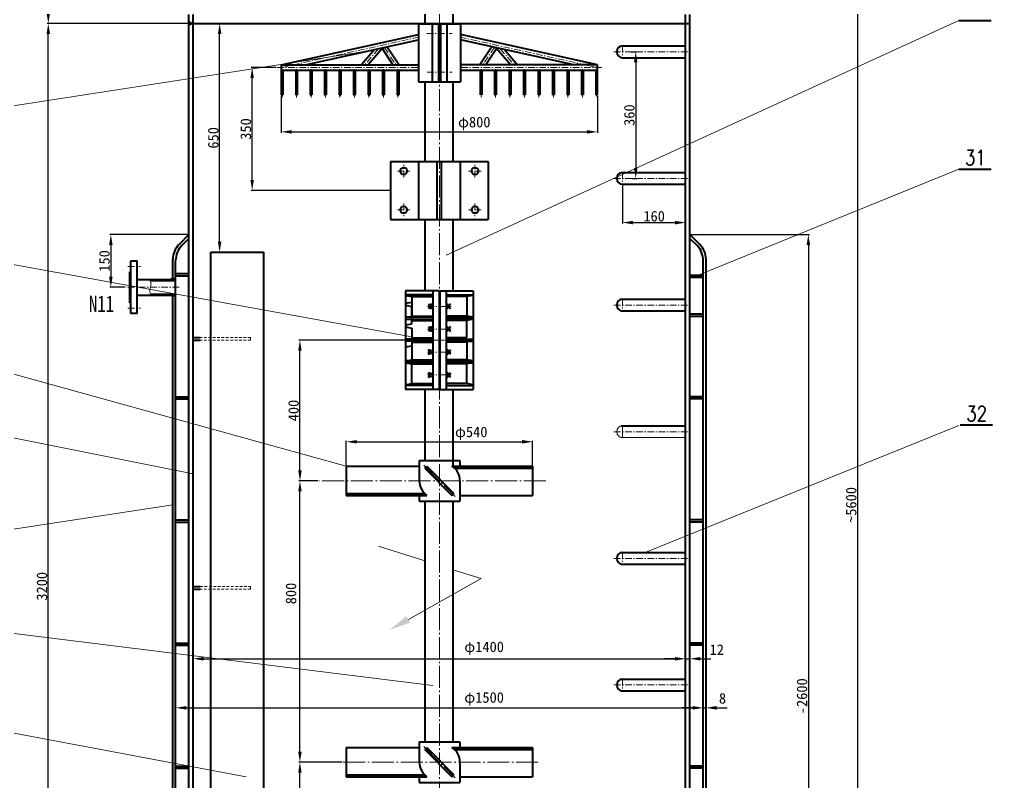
# Model space of a CAD drawing. Extents: x -6180 to 3578, y -1551 to 12127.
# Drawn here: x -4592 to -1825, y 7427 to 9596 of the extents above; entities that cross this region are included whole.
import ezdxf
from ezdxf.enums import TextEntityAlignment as Align

# ---------------------------------------------------------------- set-up
doc = ezdxf.new("R2010")
doc.units = 0
doc.header["$LTSCALE"] = 25
doc.header["$PDMODE"] = 1
for name, pattern in [('XX-S', [0.5, 0.3, -0.2]), ('ZXX-L', [3.28, 2.5, -0.3, 0.18, -0.3]), ('ZXX-S', [1.27, 0.75, -0.2, 0.12, -0.2])]:
    doc.linetypes.add(name, pattern=pattern)
doc.layers.get('Defpoints').update_dxf_attribs({"linetype": 'CONTINUOUS'})
for name, color, linetype, lineweight in [('A 粗实线', 1, 'CONTINUOUS', 40), ('B 细实线', 7, 'CONTINUOUS', 18), ('C 文 字', 2, 'CONTINUOUS', 20), ('D 短中心线', 3, 'ZXX-S', 18), ('E 长中心线', 3, 'ZXX-L', 18), ('F 短虚线', 6, 'XX-S', 20), ('J 标注尺寸', 2, 'CONTINUOUS', 18)]:
    doc.layers.add(name, color=color, linetype=linetype, lineweight=lineweight)
doc.styles.add('HZTXT', font='SIMFANG.TTF', dxfattribs={"width": 0.75})
doc.styles.add('ROMANC', font='romanc', dxfattribs={"width": 0.7, "height": 6})
doc.styles.get("Standard").update_dxf_attribs({"font": 'SIMFANG.TTF'})
doc.dimstyles.new('通用标注4.0', dxfattribs={"dimtxt": 30, "dimasz": 30, "dimexe": 3, "dimexo": 3, "dimgap": 3, "dimtad": 1, "dimdec": 0, "dimzin": 0, "dimdsep": 46, "dimtxsty": 'Standard', "dimcen": 3, "dimadec": 0, "dimazin": 0, "dimtfac": 0.375, "dimtdec": 0, "dimtmove": 2, "dimatfit": 3, "dimfxl": 0, "dimtzin": 0, "dimarcsym": 0})

# ---------------------------------------------------------------- blocks, each defined once
blk = doc.blocks.new('*D129')
at = {"layer": 'Defpoints', "color": 0}
for p in [(-3067, 10869.6, 2.2), (-2642.8, 5562), (-2209.1, 5562)]:
    blk.add_point(p, dxfattribs=at)
at = {"layer": 'J 标注尺寸', "color": 0, "lineweight": -2}
for p, q in [((-3064, 10869.6), (-2206.1, 10869.6)), ((-2209.1, 10839.6), (-2209.1, 5592)), ((-2639.8, 5562), (-2206.1, 5562))]:
    blk.add_line(p, q, dxfattribs=at)
at = {"layer": 'J 标注尺寸', "color": 0}
for points in [[(-2214.1, 10839.6), (-2204.1, 10839.6), (-2209.1, 10869.6)], [(-2214.1, 5592), (-2204.1, 5592), (-2209.1, 5562)]]:
    blk.add_solid(points, dxfattribs=at)
at = {"layer": 'J 标注尺寸', "color": 0, "insert": (-2227.1, 8215.8), "char_height": 30, "attachment_point": 5, "rotation": 90}
blk.add_mtext('~5600', dxfattribs=at)
blk = doc.blocks.new('*D148')
at = {"layer": 'Defpoints', "color": 0}
for p in [(-4509.8, 9584.6), (-4109.8, 9584.6), (-4397.7, 6384.6)]:
    blk.add_point(p, dxfattribs=at)
at = {"layer": 'J 标注尺寸', "color": 0, "lineweight": -2}
for p, q in [((-4112.8, 9584.6), (-4512.8, 9584.6)), ((-4509.8, 6414.6), (-4509.8, 9554.6)), ((-4400.7, 6384.6), (-4512.8, 6384.6))]:
    blk.add_line(p, q, dxfattribs=at)
at = {"layer": 'J 标注尺寸', "color": 0}
for points in [[(-4514.8, 9554.6), (-4504.8, 9554.6), (-4509.8, 9584.6)], [(-4514.8, 6414.6), (-4504.8, 6414.6), (-4509.8, 6384.6)]]:
    blk.add_solid(points, dxfattribs=at)
at = {"layer": 'J 标注尺寸', "color": 0, "insert": (-4527.8, 7984.6), "char_height": 30, "attachment_point": 5, "rotation": 90}
blk.add_mtext('3200', dxfattribs=at)
blk = doc.blocks.new('*D137')
at = {"layer": 'Defpoints', "color": 0}
for p in [(-3794.4, 7484.6), (-3670.9, 7484.6), (-3794.4, 6484.6)]:
    blk.add_point(p, dxfattribs=at)
at = {"layer": 'J 标注尺寸', "color": 0, "lineweight": -2}
for p, q in [((-3673.9, 7484.6), (-3797.4, 7484.6)), ((-3794.4, 6514.6), (-3794.4, 7454.6))]:
    blk.add_line(p, q, dxfattribs=at)
at = {"layer": 'J 标注尺寸', "color": 0}
for points in [[(-3799.4, 7454.6), (-3789.4, 7454.6), (-3794.4, 7484.6)], [(-3799.4, 6514.6), (-3789.4, 6514.6), (-3794.4, 6484.6)]]:
    blk.add_solid(points, dxfattribs=at)
at = {"layer": 'J 标注尺寸', "color": 0, "insert": (-3821.8, 6922.7), "char_height": 30, "attachment_point": 5, "rotation": 90}
blk.add_mtext('1000', dxfattribs=at)
blk = doc.blocks.new('*D142')
at = {"layer": 'Defpoints', "color": 0}
for p in [(-2685.8, 8984.6), (-2349, 6359.6), (-2349, 6359.6)]:
    blk.add_point(p, dxfattribs=at)
at = {"layer": 'J 标注尺寸', "color": 0, "lineweight": -2}
for p, q in [((-2682.8, 8984.6), (-2346, 8984.6)), ((-2349, 8954.6), (-2349, 6389.6))]:
    blk.add_line(p, q, dxfattribs=at)
at = {"layer": 'J 标注尺寸', "color": 0}
for points in [[(-2354, 8954.6), (-2344, 8954.6), (-2349, 8984.6)], [(-2354, 6389.6), (-2344, 6389.6), (-2349, 6359.6)]]:
    blk.add_solid(points, dxfattribs=at)
at = {"layer": 'J 标注尺寸', "color": 0, "insert": (-2367, 7672.1), "char_height": 30, "attachment_point": 5, "rotation": 90}
blk.add_mtext('-2600', dxfattribs=at)
blk = doc.blocks.new('*D149')
at = {"layer": 'Defpoints', "color": 0}
for p in [(-4509.8, 9971.6), (-3397.8, 9971.6), (-4362.9, 9584.6)]:
    blk.add_point(p, dxfattribs=at)
at = {"layer": 'J 标注尺寸', "color": 0, "lineweight": -2}
for p, q in [((-3400.8, 9971.6), (-4512.8, 9971.6)), ((-4509.8, 9614.6), (-4509.8, 9941.6)), ((-4365.9, 9584.6), (-4512.8, 9584.6))]:
    blk.add_line(p, q, dxfattribs=at)
at = {"layer": 'J 标注尺寸', "color": 0}
for points in [[(-4514.8, 9941.6), (-4504.8, 9941.6), (-4509.8, 9971.6)], [(-4514.8, 9614.6), (-4504.8, 9614.6), (-4509.8, 9584.6)]]:
    blk.add_solid(points, dxfattribs=at)
at = {"layer": 'J 标注尺寸', "color": 0, "insert": (-4527.8, 9778.1), "char_height": 30, "attachment_point": 5, "rotation": 90}
blk.add_mtext('387', dxfattribs=at)
blk = doc.blocks.new('*D146')
at = {"layer": 'Defpoints', "color": 0}
for p in [(-4147.8, 7668.4), (-2647.8, 7658.6), (-2647.8, 7639.1)]:
    blk.add_point(p, dxfattribs=at)
at = {"layer": 'J 标注尺寸', "color": 0, "lineweight": -2}
for p, q in [((-4147.8, 7665.4), (-4147.8, 7636.1)), ((-4117.8, 7639.1), (-2677.8, 7639.1)), ((-2647.8, 7655.6), (-2647.8, 7636.1))]:
    blk.add_line(p, q, dxfattribs=at)
at = {"layer": 'J 标注尺寸', "color": 0}
for points in [[(-4117.8, 7644.1), (-4117.8, 7634.1), (-4147.8, 7639.1)], [(-2677.8, 7644.1), (-2677.8, 7634.1), (-2647.8, 7639.1)]]:
    blk.add_solid(points, dxfattribs=at)
at = {"layer": 'J 标注尺寸', "color": 0, "insert": (-3270.7, 7664.6), "char_height": 30, "attachment_point": 5}
blk.add_mtext('φ1500', dxfattribs=at)
blk = doc.blocks.new('*D144')
at = {"layer": 'Defpoints', "color": 0}
for p in [(-4097.8, 7805), (-2697.8, 7804.1), (-2697.8, 7778.6)]:
    blk.add_point(p, dxfattribs=at)
at = {"layer": 'J 标注尺寸', "color": 0, "lineweight": -2}
for p, q in [((-4097.8, 7802), (-4097.8, 7775.6)), ((-4067.8, 7778.6), (-2727.8, 7778.6)), ((-2697.8, 7801.1), (-2697.8, 7775.6))]:
    blk.add_line(p, q, dxfattribs=at)
at = {"layer": 'J 标注尺寸', "color": 0}
for points in [[(-4067.8, 7783.6), (-4067.8, 7773.6), (-4097.8, 7778.6)], [(-2727.8, 7783.6), (-2727.8, 7773.6), (-2697.8, 7778.6)]]:
    blk.add_solid(points, dxfattribs=at)
at = {"layer": 'J 标注尺寸', "color": 0, "insert": (-3270.7, 7808.4), "char_height": 30, "attachment_point": 5}
blk.add_mtext('φ1400', dxfattribs=at)
blk = doc.blocks.new('*D125')
at = {"layer": 'Defpoints', "color": 0}
for p in [(-3930.2, 9459.3), (-3859.4, 9459.3), (-3537.1, 9109.8)]:
    blk.add_point(p, dxfattribs=at)
at = {"layer": 'J 标注尺寸', "color": 0, "lineweight": -2}
for p, q in [((-3862.4, 9459.3), (-3933.2, 9459.3)), ((-3930.2, 9139.8), (-3930.2, 9429.3)), ((-3540.1, 9109.8), (-3933.2, 9109.8))]:
    blk.add_line(p, q, dxfattribs=at)
at = {"layer": 'J 标注尺寸', "color": 0}
for points in [[(-3935.2, 9429.3), (-3925.2, 9429.3), (-3930.2, 9459.3)], [(-3935.2, 9139.8), (-3925.2, 9139.8), (-3930.2, 9109.8)]]:
    blk.add_solid(points, dxfattribs=at)
at = {"layer": 'J 标注尺寸', "color": 0, "insert": (-3948.2, 9284.6), "char_height": 30, "attachment_point": 5, "rotation": 90}
blk.add_mtext('350', dxfattribs=at)
blk = doc.blocks.new('*D156')
at = {"layer": 'Defpoints', "color": 0}
for p in [(-4022.7, 9584.6), (-4022.7, 9584.6), (-4022.7, 8934.2)]:
    blk.add_point(p, dxfattribs=at)
at = {"layer": 'J 标注尺寸', "color": 0, "lineweight": -2}
blk.add_line((-4022.7, 8964.2), (-4022.7, 9554.6), dxfattribs=at)
at = {"layer": 'J 标注尺寸', "color": 0}
for points in [[(-4027.7, 9554.6), (-4017.7, 9554.6), (-4022.7, 9584.6)], [(-4027.7, 8964.2), (-4017.7, 8964.2), (-4022.7, 8934.2)]]:
    blk.add_solid(points, dxfattribs=at)
at = {"layer": 'J 标注尺寸', "color": 0, "insert": (-4040.7, 9259.4), "char_height": 30, "attachment_point": 5, "rotation": 90}
blk.add_mtext('650', dxfattribs=at)
blk = doc.blocks.new('*D152')
at = {"layer": 'Defpoints', "color": 0}
for p in [(-4109.8, 8984.6), (-4332, 8834.6), (-4289.1, 8834.6)]:
    blk.add_point(p, dxfattribs=at)
at = {"layer": 'J 标注尺寸', "color": 0, "lineweight": -2}
for p, q in [((-4112.8, 8984.6), (-4335, 8984.6)), ((-4332, 8954.6), (-4332, 8864.6)), ((-4292.1, 8834.6), (-4335, 8834.6))]:
    blk.add_line(p, q, dxfattribs=at)
at = {"layer": 'J 标注尺寸', "color": 0}
for points in [[(-4337, 8954.6), (-4327, 8954.6), (-4332, 8984.6)], [(-4337, 8864.6), (-4327, 8864.6), (-4332, 8834.6)]]:
    blk.add_solid(points, dxfattribs=at)
at = {"layer": 'J 标注尺寸', "color": 0, "insert": (-4350, 8909.6), "char_height": 30, "attachment_point": 5, "rotation": 90}
blk.add_mtext('150', dxfattribs=at)
blk = doc.blocks.new('*D143')
at = {"layer": 'Defpoints', "color": 0}
for p in [(-3794.4, 8684.2), (-3494.1, 8684.2), (-3794.4, 8284.2)]:
    blk.add_point(p, dxfattribs=at)
at = {"layer": 'J 标注尺寸', "color": 0, "lineweight": -2}
for p, q in [((-3497.1, 8684.2), (-3797.4, 8684.2)), ((-3794.4, 8314.2), (-3794.4, 8654.2))]:
    blk.add_line(p, q, dxfattribs=at)
at = {"layer": 'J 标注尺寸', "color": 0}
for points in [[(-3799.4, 8654.2), (-3789.4, 8654.2), (-3794.4, 8684.2)], [(-3799.4, 8314.2), (-3789.4, 8314.2), (-3794.4, 8284.2)]]:
    blk.add_solid(points, dxfattribs=at)
at = {"layer": 'J 标注尺寸', "color": 0, "insert": (-3812.4, 8484.2), "char_height": 30, "attachment_point": 5, "rotation": 90}
blk.add_mtext('400', dxfattribs=at)
blk = doc.blocks.new('*D145')
at = {"layer": 'Defpoints', "color": 0}
for p in [(-2685.8, 7817.3), (-2697.8, 7778.6), (-2685.8, 7778.6)]:
    blk.add_point(p, dxfattribs=at)
at = {"layer": 'J 标注尺寸', "color": 0, "lineweight": -2}
for p, q in [((-2685.8, 7814.3), (-2685.8, 7775.6)), ((-2727.8, 7778.6), (-2757.8, 7778.6)), ((-2697.8, 7778.6), (-2685.8, 7778.6)), ((-2655.8, 7778.6), (-2625.8, 7778.6))]:
    blk.add_line(p, q, dxfattribs=at)
at = {"layer": 'J 标注尺寸', "color": 0}
for points in [[(-2727.8, 7783.6), (-2727.8, 7773.6), (-2697.8, 7778.6)], [(-2655.8, 7783.6), (-2655.8, 7773.6), (-2685.8, 7778.6)]]:
    blk.add_solid(points, dxfattribs=at)
at = {"layer": 'J 标注尺寸', "color": 0, "insert": (-2609.3, 7804.6), "char_height": 30, "attachment_point": 5}
blk.add_mtext('12', dxfattribs=at)
blk = doc.blocks.new('*D138')
at = {"layer": 'Defpoints', "color": 0}
for p in [(-3794.4, 8284.2), (-3740.9, 8284.2), (-3794.4, 7484.6)]:
    blk.add_point(p, dxfattribs=at)
at = {"layer": 'J 标注尺寸', "color": 0, "lineweight": -2}
for p, q in [((-3743.9, 8284.2), (-3797.4, 8284.2)), ((-3794.4, 7514.6), (-3794.4, 8254.2))]:
    blk.add_line(p, q, dxfattribs=at)
at = {"layer": 'J 标注尺寸', "color": 0}
for points in [[(-3799.4, 8254.2), (-3789.4, 8254.2), (-3794.4, 8284.2)], [(-3799.4, 7514.6), (-3789.4, 7514.6), (-3794.4, 7484.6)]]:
    blk.add_solid(points, dxfattribs=at)
at = {"layer": 'J 标注尺寸', "color": 0, "insert": (-3819.8, 7964.1), "char_height": 30, "attachment_point": 5, "rotation": 90}
blk.add_mtext('800', dxfattribs=at)
blk = doc.blocks.new('*D140')
at = {"layer": 'Defpoints', "color": 0}
for p in [(-3132.8, 8395.4), (-3662.9, 8325.8), (-3132.8, 8320.1)]:
    blk.add_point(p, dxfattribs=at)
at = {"layer": 'J 标注尺寸', "color": 0, "lineweight": -2}
for p, q in [((-3662.9, 8328.8), (-3662.9, 8398.4)), ((-3632.9, 8395.4), (-3162.8, 8395.4)), ((-3132.8, 8323.1), (-3132.8, 8398.4))]:
    blk.add_line(p, q, dxfattribs=at)
at = {"layer": 'J 标注尺寸', "color": 0}
for points in [[(-3632.9, 8400.4), (-3632.9, 8390.4), (-3662.9, 8395.4)], [(-3162.8, 8400.4), (-3162.8, 8390.4), (-3132.8, 8395.4)]]:
    blk.add_solid(points, dxfattribs=at)
at = {"layer": 'J 标注尺寸', "color": 0, "insert": (-3307.4, 8419.4), "char_height": 30, "attachment_point": 5}
blk.add_mtext('φ540', dxfattribs=at)
blk = doc.blocks.new('*D147')
at = {"layer": 'Defpoints', "color": 0}
for p in [(-2647.8, 7639.1), (-2639.8, 7639.8), (-2639.8, 7639.1)]:
    blk.add_point(p, dxfattribs=at)
at = {"layer": 'J 标注尺寸', "color": 0, "lineweight": -2}
for p, q in [((-2677.8, 7639.1), (-2707.8, 7639.1)), ((-2647.8, 7639.1), (-2639.8, 7639.1)), ((-2639.8, 7636.8), (-2639.8, 7636.1)), ((-2609.8, 7639.1), (-2579.8, 7639.1))]:
    blk.add_line(p, q, dxfattribs=at)
at = {"layer": 'J 标注尺寸', "color": 0}
for points in [[(-2677.8, 7644.1), (-2677.8, 7634.1), (-2647.8, 7639.1)], [(-2609.8, 7644.1), (-2609.8, 7634.1), (-2639.8, 7639.1)]]:
    blk.add_solid(points, dxfattribs=at)
at = {"layer": 'J 标注尺寸', "color": 0, "insert": (-2593, 7665.8), "char_height": 30, "attachment_point": 5}
blk.add_mtext('8', dxfattribs=at)
blk = doc.blocks.new('*D155')
at = {"layer": 'Defpoints', "color": 0}
for p in [(-2877.1, 9127.3), (-2697.8, 9018.5), (-2697.8, 9018.5)]:
    blk.add_point(p, dxfattribs=at)
at = {"layer": 'J 标注尺寸', "color": 0, "lineweight": -2}
for p, q in [((-2877.1, 9124.3), (-2877.1, 9015.5)), ((-2847.1, 9018.5), (-2727.8, 9018.5))]:
    blk.add_line(p, q, dxfattribs=at)
at = {"layer": 'J 标注尺寸', "color": 0}
for points in [[(-2847.1, 9023.5), (-2847.1, 9013.5), (-2877.1, 9018.5)], [(-2727.8, 9023.5), (-2727.8, 9013.5), (-2697.8, 9018.5)]]:
    blk.add_solid(points, dxfattribs=at)
at = {"layer": 'J 标注尺寸', "color": 0, "insert": (-2787.4, 9036.5), "char_height": 30, "attachment_point": 5}
blk.add_mtext('160', dxfattribs=at)
blk = doc.blocks.new('*D153')
at = {"layer": 'Defpoints', "color": 0}
for p in [(-3847.6, 9381.4), (-2948, 9381.4), (-2948, 9276.4)]:
    blk.add_point(p, dxfattribs=at)
at = {"layer": 'J 标注尺寸', "color": 0, "lineweight": -2}
for p, q in [((-3847.6, 9378.4), (-3847.6, 9273.4)), ((-2948, 9378.4), (-2948, 9273.4)), ((-3817.6, 9276.4), (-2978, 9276.4))]:
    blk.add_line(p, q, dxfattribs=at)
at = {"layer": 'J 标注尺寸', "color": 0}
for points in [[(-3817.6, 9281.4), (-3817.6, 9271.4), (-3847.6, 9276.4)], [(-2978, 9281.4), (-2978, 9271.4), (-2948, 9276.4)]]:
    blk.add_solid(points, dxfattribs=at)
at = {"layer": 'J 标注尺寸', "color": 0, "insert": (-3298.7, 9300.1), "char_height": 30, "attachment_point": 5}
blk.add_mtext('φ800', dxfattribs=at)
blk = doc.blocks.new('*D154')
at = {"layer": 'Defpoints', "color": 0}
for p in [(-2856.3, 9504), (-2853.7, 9144), (-2839.8, 9144)]:
    blk.add_point(p, dxfattribs=at)
at = {"layer": 'J 标注尺寸', "color": 0, "lineweight": -2}
for p, q in [((-2853.3, 9504), (-2836.8, 9504)), ((-2839.8, 9474), (-2839.8, 9174)), ((-2850.7, 9144), (-2836.8, 9144))]:
    blk.add_line(p, q, dxfattribs=at)
at = {"layer": 'J 标注尺寸', "color": 0}
for points in [[(-2844.8, 9474), (-2834.8, 9474), (-2839.8, 9504)], [(-2844.8, 9174), (-2834.8, 9174), (-2839.8, 9144)]]:
    blk.add_solid(points, dxfattribs=at)
at = {"layer": 'J 标注尺寸', "color": 0, "insert": (-2857.8, 9324), "char_height": 30, "attachment_point": 5, "rotation": 90}
blk.add_mtext('360', dxfattribs=at)

msp = doc.modelspace()

# ---------------------------------------------------------------- linework, layer by layer
at = {"layer": 'A 粗实线'}
for p, q in [((-3438.3, 9584.6), (-3438.3, 9939.6)), ((-3358.3, 9584.6), (-3358.3, 9939.6)), ((-4109.8, 7193.8), (-4109.8, 9609.6)), ((-4097.8, 7186.9), (-4097.8, 9609.6)), ((-2697.8, 6797.1), (-2697.8, 9609.6)), ((-2685.8, 6797.1), (-2685.8, 9609.6)), ((-4109.8, 9584.6), (-2685.8, 9584.6)), ((-3457.4, 9583.4), (-3338.2, 9583.4)), ((-3457.4, 9583.4), (-3457.4, 9418.3)), ((-3418.9, 9583.4), (-3418.9, 9418.3)), ((-3400.6, 9583.4), (-3400.6, 9418.3)), ((-3395.1, 9583.4), (-3395.1, 9418.3)), ((-3376.7, 9583.4), (-3376.7, 9418.3)), ((-3338.2, 9583.4), (-3338.2, 9418.3)), ((-1920.9, 9593.1), (-1828.8, 9593.1)), ((-3847.6, 9466.7), (-3457.4, 9553.1)), ((-2948, 9466.7), (-3338.2, 9553.1)), ((-3779.6, 9466.7), (-3457.4, 9538)), ((-3546.5, 9518.3), (-3512.6, 9467)), ((-3016, 9466.7), (-3338.2, 9538)), ((-3249.1, 9518.3), (-3283.1, 9467)), ((-2877.1, 9520.8), (-2697.8, 9520.8)), ((-3582.8, 9510.3), (-3619.7, 9466.7)), ((-3559, 9515.5), (-3600.5, 9466.7)), ((-3561.9, 9514.9), (-3530, 9466.7)), ((-3233.8, 9514.9), (-3265.6, 9466.7)), ((-3236.6, 9515.5), (-3195.2, 9466.7)), ((-3212.9, 9510.3), (-3175.9, 9466.7)), ((-3847.6, 9466.7), (-3847.6, 9381.4)), ((-3847.6, 9466.7), (-3457.4, 9466.7)), ((-2948, 9466.7), (-3338.2, 9466.7)), ((-2948, 9381.4), (-2948, 9466.7)), ((-2877.1, 9487.3), (-2697.8, 9487.3)), ((-3847.6, 9452), (-3457.4, 9452)), ((-3842.9, 9452), (-3842.9, 9381.4)), ((-3806.5, 9452), (-3806.5, 9381.4)), ((-3801.8, 9452), (-3801.8, 9381.4)), ((-3765.3, 9452), (-3765.3, 9381.4)), ((-3760.6, 9452), (-3760.6, 9381.4)), ((-3724.1, 9452), (-3724.1, 9381.4)), ((-3719.4, 9452), (-3719.4, 9381.4)), ((-3683, 9452), (-3683, 9381.4)), ((-3678.3, 9452), (-3678.3, 9381.4)), ((-3641.8, 9452), (-3641.8, 9381.4)), ((-3637.1, 9452), (-3637.1, 9381.4)), ((-3600.7, 9452), (-3600.7, 9381.4)), ((-3596, 9452), (-3596, 9381.4)), ((-3559.5, 9452), (-3559.5, 9381.4)), ((-3554.8, 9452), (-3554.8, 9381.4)), ((-3518.3, 9452), (-3518.3, 9381.4)), ((-3513.6, 9452), (-3513.6, 9381.4)), ((-3338.2, 9452), (-2948, 9452)), ((-3282, 9452), (-3282, 9381.4)), ((-3277.3, 9452), (-3277.3, 9381.4)), ((-3240.8, 9452), (-3240.8, 9381.4)), ((-3236.1, 9452), (-3236.1, 9381.4)), ((-3199.7, 9452), (-3199.7, 9381.4)), ((-3195, 9452), (-3195, 9381.4)), ((-3158.5, 9452), (-3158.5, 9381.4)), ((-3153.8, 9452), (-3153.8, 9381.4)), ((-3117.3, 9452), (-3117.3, 9381.4)), ((-3112.6, 9452), (-3112.6, 9381.4)), ((-3076.2, 9452), (-3076.2, 9381.4)), ((-3071.5, 9452), (-3071.5, 9381.4)), ((-3035, 9452), (-3035, 9381.4)), ((-3030.3, 9452), (-3030.3, 9381.4)), ((-2993.9, 9452), (-2993.9, 9381.4)), ((-2989.2, 9452), (-2989.2, 9381.4)), ((-2952.7, 9452), (-2952.7, 9381.4)), ((-3457.4, 9418.3), (-3338.2, 9418.3)), ((-3438.3, 9192.3), (-3438.3, 9418.3)), ((-3358.3, 9192.3), (-3358.3, 9418.3)), ((-3847.6, 9381.4), (-3842.9, 9381.4)), ((-3806.5, 9381.4), (-3801.8, 9381.4)), ((-3765.3, 9381.4), (-3760.6, 9381.4)), ((-3724.1, 9381.4), (-3719.4, 9381.4)), ((-3683, 9381.4), (-3678.3, 9381.4)), ((-3641.8, 9381.4), (-3637.1, 9381.4)), ((-3600.7, 9381.4), (-3596, 9381.4)), ((-3559.5, 9381.4), (-3554.8, 9381.4)), ((-3518.3, 9381.4), (-3513.6, 9381.4)), ((-3236.1, 9381.4), (-3240.8, 9381.4)), ((-3195, 9381.4), (-3199.7, 9381.4)), ((-3153.8, 9381.4), (-3158.5, 9381.4)), ((-3112.6, 9381.4), (-3117.3, 9381.4)), ((-3071.5, 9381.4), (-3076.2, 9381.4)), ((-3030.3, 9381.4), (-3035, 9381.4)), ((-2989.2, 9381.4), (-2993.9, 9381.4)), ((-2948, 9381.4), (-2952.7, 9381.4)), ((-3537.1, 9192.3), (-3259, 9192.3)), ((-3537.1, 9192.3), (-3537.1, 9027.3)), ((-3457.6, 9192.3), (-3457.6, 9027.3)), ((-3404.3, 9027.3), (-3404.3, 9192.3)), ((-3391.8, 9027.3), (-3391.8, 9192.3)), ((-3338.5, 9192.3), (-3338.5, 9027.3)), ((-3259, 9192.3), (-3259, 9027.3)), ((-2877.1, 9160.8), (-2697.8, 9160.8)), ((-1921.2, 9170.7), (-1829.2, 9170.7)), ((-2877.1, 9127.3), (-2697.8, 9127.3)), ((-3537.1, 9027.3), (-3259, 9027.3)), ((-3438.3, 8824.3), (-3438.3, 9027.3)), ((-3358.3, 8824.3), (-3358.3, 9027.3)), ((-4109.8, 8984.6), (-4138.2, 8956.2)), ((-4109.8, 8973.3), (-4130.2, 8952.9)), ((-2685.8, 8984.6), (-2657.4, 8956.2)), ((-2685.8, 8973.3), (-2665.4, 8952.9)), ((-4274.8, 8909.6), (-4256.8, 8909.6)), ((-4274.8, 8759.6), (-4274.8, 8909.6)), ((-4256.8, 8759.6), (-4256.8, 8909.6)), ((-4155.8, 8857.1), (-4155.8, 8913.8)), ((-4147.8, 7295.1), (-4147.8, 8910.5)), ((-4047.8, 8934.2), (-3897.8, 8934.2)), ((-4047.8, 7158), (-4047.8, 8934.2)), ((-3897.8, 8934.2), (-3897.8, 6334.2)), ((-2647.8, 7040.6), (-2647.8, 8910.5)), ((-2639.8, 7040.6), (-2639.8, 8913.8)), ((-4277.8, 8790.6), (-4277.8, 8878.6)), ((-4277.8, 8878.6), (-4274.8, 8878.6)), ((-4277.8, 8812.1), (-4277.8, 8857.1)), ((-4256.8, 8857.1), (-4147.8, 8857.1)), ((-4220.2, 8854.1), (-4147.8, 8854.1)), ((-4147.8, 8873.3), (-4109.8, 8873.3)), ((-4147.8, 8867.3), (-4109.8, 8867.3)), ((-2647.8, 8868.3), (-2685.8, 8868.3)), ((-2647.8, 8862.3), (-2685.8, 8862.3)), ((-4256.8, 8812.1), (-4147.8, 8812.1)), ((-4219.2, 8815.1), (-4147.8, 8815.1)), ((-4155.8, 7295.1), (-4155.8, 8812.1)), ((-3494.1, 8824.3), (-3494.1, 8544.2)), ((-3398.9, 8824.3), (-3494.1, 8824.3)), ((-3416.9, 8813), (-3494.1, 8813)), ((-3494.1, 8811.4), (-3476.1, 8808.3)), ((-3476.1, 8808.3), (-3476.1, 8752.4)), ((-3476.1, 8808.3), (-3416.9, 8808.3)), ((-3416.9, 8824.3), (-3416.9, 8544.2)), ((-3398.9, 8824.3), (-3398.9, 8544.2)), ((-3396.7, 8824.3), (-3396.7, 8544.2)), ((-3396.7, 8824.3), (-3301.5, 8824.3)), ((-3378.8, 8824.3), (-3378.8, 8544.2)), ((-3378.8, 8813), (-3301.5, 8813)), ((-3319.5, 8808.3), (-3378.8, 8808.3)), ((-3301.5, 8811.4), (-3319.5, 8808.3)), ((-3319.5, 8808.3), (-3319.5, 8752.4)), ((-3301.5, 8824.3), (-3301.5, 8544.2)), ((-2881.1, 8800.8), (-2697.8, 8800.8)), ((-4274.8, 8790.6), (-4277.8, 8790.6)), ((-3494.1, 8789.2), (-3476.1, 8792.4)), ((-3494.1, 8783.6), (-3476.1, 8780.4)), ((-3476.1, 8730.5), (-3476.1, 8780.4)), ((-3428.8, 8787.7), (-3420.1, 8773.6)), ((-3420.1, 8787.7), (-3428.8, 8773.6)), ((-3375.5, 8787.7), (-3366.8, 8773.6)), ((-3366.8, 8787.7), (-3375.5, 8773.6)), ((-4256.8, 8759.6), (-4274.8, 8759.6)), ((-3416.9, 8749.2), (-3494.1, 8749.2)), ((-3416.9, 8749.2), (-3494.1, 8749.2)), ((-3494.1, 8743.6), (-3416.9, 8743.6)), ((-3476.1, 8752.4), (-3416.9, 8752.4)), ((-3319.5, 8752.4), (-3378.8, 8752.4)), ((-3378.8, 8749.2), (-3301.5, 8749.2)), ((-3378.8, 8749.2), (-3301.5, 8749.2)), ((-3301.5, 8743.6), (-3378.8, 8743.6)), ((-3301.5, 8749.2), (-3319.5, 8752.4)), ((-3301.5, 8743.6), (-3319.5, 8740.4)), ((-2881.1, 8767.3), (-2697.8, 8767.3)), ((-2647.8, 8757.8), (-2685.8, 8757.8)), ((-2647.8, 8751.8), (-2685.8, 8751.8)), ((-3494.1, 8727.4), (-3476.1, 8730.5)), ((-3494.1, 8721.7), (-3476.1, 8718.5)), ((-3476.1, 8740.4), (-3416.9, 8740.4)), ((-3476.1, 8718.5), (-3476.1, 8668.8)), ((-3420.1, 8722.8), (-3428.8, 8708.7)), ((-3428.8, 8722.8), (-3420.1, 8708.7)), ((-3319.5, 8740.4), (-3378.8, 8740.4)), ((-3366.8, 8722.8), (-3375.5, 8708.7)), ((-3375.5, 8722.8), (-3366.8, 8708.7)), ((-3319.5, 8690.5), (-3319.5, 8740.4)), ((-4097.8, 8692.2), (-4077.8, 8692.2)), ((-3416.9, 8687.4), (-3494.1, 8687.4)), ((-3476.1, 8690.5), (-3416.9, 8690.5)), ((-3319.5, 8690.5), (-3378.8, 8690.5)), ((-3378.8, 8687.4), (-3301.5, 8687.4)), ((-4097.8, 8684.2), (-4077.8, 8684.2)), ((-3416.9, 8681.7), (-3494.1, 8681.7)), ((-3494.1, 8665.5), (-3476.1, 8668.6)), ((-3476.1, 8678.5), (-3476.1, 8628.8)), ((-3476.1, 8678.5), (-3416.9, 8678.5)), ((-3378.8, 8681.7), (-3301.5, 8681.7)), ((-3319.5, 8678.5), (-3378.8, 8678.5)), ((-3319.5, 8678.5), (-3319.5, 8628.8)), ((-3420.1, 8643.3), (-3428.8, 8657.4)), ((-3428.8, 8643.3), (-3420.1, 8657.4)), ((-3366.8, 8643.3), (-3375.5, 8657.4)), ((-3375.5, 8643.3), (-3366.8, 8657.4)), ((-3494.1, 8625.5), (-3476.1, 8628.6)), ((-3416.9, 8625.5), (-3494.1, 8625.5)), ((-3494.1, 8619.8), (-3476.1, 8616.6)), ((-3416.9, 8619.8), (-3494.1, 8619.8)), ((-3476.1, 8628.6), (-3416.9, 8628.6)), ((-3476.1, 8616.6), (-3416.9, 8616.6)), ((-3476.1, 8560.7), (-3476.1, 8616.6)), ((-3319.5, 8628.6), (-3378.8, 8628.6)), ((-3378.8, 8625.5), (-3301.5, 8625.5)), ((-3378.8, 8619.8), (-3301.5, 8619.8)), ((-3319.5, 8616.6), (-3378.8, 8616.6)), ((-3301.5, 8625.5), (-3319.5, 8628.6)), ((-3301.5, 8619.8), (-3319.5, 8616.6)), ((-3319.5, 8560.7), (-3319.5, 8616.6)), ((-3428.8, 8578.4), (-3420.1, 8592.5)), ((-3420.1, 8578.4), (-3428.8, 8592.5)), ((-3375.5, 8578.4), (-3366.8, 8592.5)), ((-3366.8, 8578.4), (-3375.5, 8592.5)), ((-3494.1, 8557.5), (-3476.1, 8560.7)), ((-3416.9, 8555.4), (-3494.1, 8555.4)), ((-3476.1, 8560.7), (-3416.9, 8560.7)), ((-3319.5, 8560.7), (-3378.8, 8560.7)), ((-3378.8, 8555.4), (-3301.5, 8555.4)), ((-3301.5, 8557.5), (-3319.5, 8560.7)), ((-4147.8, 8523.3), (-4109.8, 8523.3)), ((-3398.9, 8544.2), (-3494.1, 8544.2)), ((-3438.3, 8342.2), (-3438.3, 8544.2)), ((-3396.7, 8544.2), (-3301.5, 8544.2)), ((-3358.3, 8325.8), (-3358.3, 8544.2)), ((-2647.8, 8523.3), (-2685.8, 8523.3)), ((-4147.8, 8517.3), (-4109.8, 8517.3)), ((-2647.8, 8517.3), (-2685.8, 8517.3)), ((-2881.1, 8440.8), (-2697.8, 8440.8)), ((-1917.4, 8443.1), (-1825.3, 8443.1)), ((-3455.8, 8342.2), (-3340, 8342.2)), ((-3455.8, 8342.2), (-3455.8, 8284.3)), ((-3340, 8342.2), (-3340, 8325.8)), ((-3662.9, 8325.8), (-3662.9, 8242.8)), ((-3662.9, 8325.8), (-3455.8, 8325.8)), ((-3439.4, 8320), (-3433.6, 8325.8)), ((-3439.4, 8320), (-3362.2, 8242.8)), ((-3433.6, 8325.8), (-3356.4, 8248.6)), ((-3362.3, 8325.8), (-3132.8, 8325.8)), ((-3354.5, 8320.1), (-3132.8, 8320.1)), ((-3132.8, 8325.8), (-3132.8, 8242.8)), ((-3340, 8284.3), (-3340, 8226.4)), ((-3662.9, 8248.6), (-3439.6, 8248.6)), ((-3362.2, 8242.8), (-3356.4, 8248.6)), ((-3662.9, 8242.8), (-3433.5, 8242.8)), ((-3455.8, 8242.8), (-3455.8, 8226.4)), ((-3455.8, 8226.4), (-3340, 8226.4)), ((-3438.3, 7542.5), (-3438.3, 8226.4)), ((-3358.3, 7542.5), (-3358.3, 8226.4)), ((-3340, 8242.8), (-3132.8, 8242.8)), ((-4147.8, 8173.3), (-4109.8, 8173.3)), ((-4147.8, 8167.3), (-4109.8, 8167.3)), ((-2647.8, 8173.3), (-2685.8, 8173.3)), ((-2647.8, 8167.3), (-2685.8, 8167.3)), ((-2881.1, 8080.8), (-2697.8, 8080.8)), ((-2881.1, 8047.3), (-2697.8, 8047.3)), ((-4097.8, 7984.2), (-4077.8, 7984.2)), ((-4097.8, 7976.2), (-4077.8, 7976.2)), ((-4147.8, 7823.3), (-4109.8, 7823.3)), ((-4147.8, 7817.3), (-4109.8, 7817.3)), ((-2647.8, 7823.3), (-2685.8, 7823.3)), ((-2647.8, 7817.3), (-2685.8, 7817.3)), ((-2881.1, 7720.8), (-2697.8, 7720.8)), ((-2881.1, 7687.3), (-2697.8, 7687.3)), ((-3663.4, 7526.3), (-3663.4, 7443.2)), ((-3663.4, 7526.3), (-3455.8, 7526.3)), ((-3455.8, 7542.6), (-3340, 7542.6)), ((-3455.8, 7542.6), (-3455.8, 7484.7)), ((-3439.4, 7520.4), (-3433.6, 7526.3)), ((-3433.6, 7526.3), (-3356.4, 7449)), ((-3362.3, 7526.3), (-3133.3, 7526.3)), ((-3340, 7542.6), (-3340, 7526.3)), ((-3133.3, 7526.3), (-3133.3, 7443.2)), ((-3439.4, 7520.4), (-3362.2, 7443.2)), ((-3354.5, 7520.5), (-3133.3, 7520.5)), ((-4147.8, 7473.3), (-4109.8, 7473.3)), ((-3340, 7484.7), (-3340, 7426.8)), ((-2647.8, 7473.3), (-2685.8, 7473.3)), ((-4147.8, 7467.3), (-4109.8, 7467.3)), ((-3663.4, 7449), (-3439.6, 7449)), ((-3663.4, 7443.2), (-3433.5, 7443.2)), ((-3455.8, 7443.2), (-3455.8, 7426.8)), ((-3362.2, 7443.2), (-3356.4, 7449)), ((-3340, 7443.2), (-3133.3, 7443.2)), ((-2647.8, 7467.3), (-2685.8, 7467.3)), ((-3455.8, 7426.8), (-3340, 7426.8))]:
    msp.add_line(p, q, dxfattribs=at)
for centre in [(-3499.3, 9164.8), (-3296.9, 9164.8), (-3499.3, 9054.8), (-3296.9, 9054.8)]:
    msp.add_circle(centre, 9.91, dxfattribs=at)
for centre, radius, start, end in [((-2877.1, 9504), 16.7, 90, 270), ((-2877.1, 9144), 16.7, 90, 270), ((-4095.8, 8913.8), 60, 135, 180), ((-4087.8, 8910.5), 60, 135, 180), ((-2707.8, 8910.5), 60, 0, 45), ((-2699.8, 8913.8), 60, 0, 45), ((-2877.1, 8784), 16.7, 90, 270), ((-3384.9, 8286.9), 45, 356.6673, 59.8753), ((-3394.4, 8290.5), 61.7, 185.7934, 230.7493), ((-2877.1, 8064), 16.7, 90, 270), ((-2877.1, 7704), 16.7, 90, 270), ((-3384.9, 7487.3), 45, 356.6673, 59.8753), ((-3394.4, 7490.9), 61.7, 185.7934, 230.7493)]:
    msp.add_arc(centre, radius, start, end, dxfattribs=at)
for points in [[(-4097.8, 9584.6), (-4109.8, 9593), (-4109.8, 9576.2)], [(-4147.8, 8857.1), (-4155.8, 8865.1), (-4165.8, 8857.1)], [(-4147.8, 8812.1), (-4155.8, 8804.1), (-4163.8, 8812.1)]]:
    msp.add_solid(points, dxfattribs=at)
at = {"layer": 'B 细实线'}
for p, q in [((-3378.8, 8925.5), (-1920.9, 9593.1)), ((-2666.8, 8867.3), (-1921.2, 9170.7)), ((-3476.1, 8693.6), (-5036.2, 8976.1)), ((-3662.9, 8325.8), (-5036.2, 8706.4)), ((-4097.8, 8303.9), (-5036.2, 8491.9)), ((-2812.6, 8080.8), (-1921.2, 8441.5)), ((-4155.8, 8216.5), (-5036.2, 8081.3)), ((-3416.6, 7702.9), (-5024.2, 7902.2)), ((-3947.1, 7442.8), (-5028.5, 7645.6))]:
    msp.add_line(p, q, dxfattribs=at)
msp.add_lwpolyline([(-4217.8, 8812.1, -0.051394), (-4220.9, 8819.9, -0.074756), (-4221.6, 8825.6, -0.089173), (-4219.7, 8834.6, 0.089173), (-4217.8, 8843.6, 0.074756), (-4218.5, 8849.4, 0.051394), (-4221.6, 8857.1)], format="xyb", dxfattribs=at)
at = {"layer": 'D 短中心线'}
for p, q in [((-3846, 9459.5), (-3457.4, 9545.5)), ((-3433.7, 9555.9), (-3361.2, 9555.9)), ((-2949.6, 9459.5), (-3338.2, 9545.5)), ((-3554.2, 9516.6), (-3521.2, 9466.7)), ((-3241.4, 9516.6), (-3274.4, 9466.7)), ((-2877.1, 9520.8), (-2877.1, 9487.3)), ((-3570.9, 9512.9), (-3610.1, 9466.7)), ((-3224.7, 9512.9), (-3185.5, 9466.7)), ((-2901.6, 9504), (-2681.8, 9504)), ((-3859.4, 9459.3), (-3457.4, 9459.3)), ((-3845.3, 9454.5), (-3845.3, 9373.7)), ((-3804.1, 9454.5), (-3804.1, 9373.7)), ((-3762.9, 9454.5), (-3762.9, 9373.7)), ((-3721.8, 9454.5), (-3721.8, 9373.7)), ((-3680.6, 9454.5), (-3680.6, 9373.7)), ((-3639.5, 9454.5), (-3639.5, 9373.7)), ((-3598.3, 9454.5), (-3598.3, 9373.7)), ((-3557.2, 9454.5), (-3557.2, 9373.7)), ((-3516, 9454.5), (-3516, 9373.7)), ((-3432.7, 9445.8), (-3361.2, 9445.8)), ((-2936.2, 9459.3), (-3338.2, 9459.3)), ((-3279.6, 9454.5), (-3279.6, 9373.7)), ((-3238.5, 9454.5), (-3238.5, 9373.7)), ((-3197.3, 9454.5), (-3197.3, 9373.7)), ((-3156.2, 9454.5), (-3156.2, 9373.7)), ((-3115, 9454.5), (-3115, 9373.7)), ((-3073.8, 9454.5), (-3073.8, 9373.7)), ((-3032.7, 9454.5), (-3032.7, 9373.7)), ((-2991.5, 9454.5), (-2991.5, 9373.7)), ((-2950.4, 9434.5), (-2950.4, 9376.4)), ((-3517.1, 9164.8), (-3481.5, 9164.8)), ((-3499.3, 9147), (-3499.3, 9182.6)), ((-3279.1, 9164.8), (-3314.7, 9164.8)), ((-3296.9, 9147), (-3296.9, 9182.6)), ((-2877.1, 9160.8), (-2877.1, 9127.3)), ((-2901.6, 9144), (-2681.8, 9144)), ((-3517.1, 9054.8), (-3481.5, 9054.8)), ((-3499.3, 9072.6), (-3499.3, 9037)), ((-3279.1, 9054.8), (-3314.7, 9054.8)), ((-3296.9, 9072.6), (-3296.9, 9037)), ((-4283.8, 8894.1), (-4247.8, 8894.1)), ((-4138.1, 8834.6), (-4289.1, 8834.6)), ((-2877.1, 8800.8), (-2877.1, 8767.3)), ((-4283.8, 8775.1), (-4247.8, 8775.1)), ((-3431.7, 8780.3), (-3364, 8780.3)), ((-2901.6, 8784), (-2681.8, 8784)), ((-3431.7, 8715.5), (-3364, 8715.5)), ((-3431.7, 8650.6), (-3364, 8650.6)), ((-3431.7, 8585.7), (-3364, 8585.7)), ((-2901.6, 8424), (-2681.8, 8424)), ((-2877.1, 8080.8), (-2877.1, 8047.3)), ((-2901.6, 8064), (-2681.8, 8064)), ((-2877.1, 7720.8), (-2877.1, 7687.3)), ((-2901.6, 7704), (-2681.8, 7704))]:
    msp.add_line(p, q, dxfattribs=at)
at = {"layer": 'E 长中心线'}
for p, q in [((-3397.8, 5809.6), (-3397.8, 10980.9)), ((-3301.5, 8684.2), (-3494.1, 8684.2)), ((-3442.3, 8328.7), (-3353.4, 8239.8)), ((-3095, 8284.2), (-3740.9, 8284.2)), ((-3442.3, 7529.1), (-3353.4, 7440.2)), ((-3117.1, 7484.6), (-3740.9, 7484.6))]:
    msp.add_line(p, q, dxfattribs=at)
at = {"layer": 'F 短虚线'}
for p, q in [((-3934.6, 8692.2), (-4077.8, 8692.2)), ((-3934.6, 8692.2), (-3934.6, 8684.2)), ((-3934.6, 8684.2), (-4077.8, 8684.2)), ((-4077.8, 7984.2), (-3934.6, 7984.2)), ((-3934.6, 7976.2), (-4077.8, 7976.2)), ((-3934.6, 7984.2), (-3934.6, 7976.2))]:
    msp.add_line(p, q, dxfattribs=at)
at = {"layer": 'J 标注尺寸'}
for p, q in [((-3598, 9506.8), (-5036.2, 9284.5)), ((-2877.1, 8440.8), (-2877.1, 8407.3)), ((-2881.1, 8407.3), (-2697.8, 8407.3)), ((-3439.3, 8056.9), (-3571.2, 8098.5)), ((-3278.8, 8006.3), (-3359.3, 8031.7)), ((-3486.2, 7890.5), (-3278.8, 8006.3))]:
    msp.add_line(p, q, dxfattribs=at)
msp.add_arc((-2877.1, 8424), 16.7, 90, 270, dxfattribs=at)
msp.add_solid([(-3481.2, 7881.4), (-3540.5, 7860.2), (-3491.3, 7899.5)], dxfattribs=at)

# ---------------------------------------------------------------- texts
at = {"layer": 'C 文 字', "style": 'ROMANC', "width": 0.8}
for s, p in [('31', (-1874.2, 9203.1)), ('32', (-1870.4, 8475.5))]:
    msp.add_text(s, height=43.19, dxfattribs=at).set_placement(p, align=Align.MIDDLE)
at = {"layer": 'C 文 字', "insert": (-4394.3, 8811.2), "char_height": 46.8, "width": 748.8, "attachment_point": 1, "style": 'HZTXT'}
msp.add_mtext('N11', dxfattribs=at)

# ---------------------------------------------------------------- dimensions: what is measured, and where the dimension line sits
at = {"layer": 'J 标注尺寸'}
for base, p1, p2, text, picture, middle in [((-2209.1, 5562), (-3067, 10869.6, 2.2), (-2642.8, 5562), '~5600', '*D129', (-2227.1, 8215.8)), ((-4332, 8834.6), (-4109.8, 8984.6), (-4289.1, 8834.6), '150', '*D152', (-4350, 8909.6)), ((-2349, 6359.6), (-2685.8, 8984.6), (-2349, 6359.6), '-2600', '*D142', (-2367, 7672.1))]:
    dim = msp.add_linear_dim(base=base, p1=p1, p2=p2, angle=90, text=text, dimstyle='通用标注4.0', dxfattribs=at)
    dim.commit()
    dim.dimension.update_dxf_attribs({"geometry": picture, "text_midpoint": middle})
for base, p1, p2, picture, middle in [((-4509.8, 9971.6), (-4362.9, 9584.6), (-3397.8, 9971.6), '*D149', (-4527.8, 9778.1)), ((-4509.8, 9584.6), (-4397.7, 6384.6), (-4109.8, 9584.6), '*D148', (-4527.8, 7984.6)), ((-4022.7, 9584.6), (-4022.7, 8934.2), (-4022.7, 9584.6), '*D156', (-4040.7, 9259.4)), ((-2839.8, 9144), (-2856.3, 9504), (-2853.7, 9144), '*D154', (-2857.8, 9324)), ((-3930.1862, 9459.3266), (-3537.1434, 9109.8011), (-3859.3882, 9459.3266), '*D125', (-3948.1862, 9284.5639)), ((-3794.4, 8684.2), (-3794.4, 8284.2), (-3494.1, 8684.2), '*D143', (-3812.4, 8484.2))]:
    dim = msp.add_linear_dim(base=base, p1=p1, p2=p2, angle=90, dimstyle='通用标注4.0', dxfattribs=at)
    dim.commit()
    dim.dimension.update_dxf_attribs({"geometry": picture, "text_midpoint": middle})
for base, p1, p2, text, picture, middle in [((-2948, 9276.4), (-3847.6, 9381.4), (-2948, 9381.4), 'φ800', '*D153', (-3298.7, 9300.1)), ((-3132.8, 8395.4), (-3662.9, 8325.8), (-3132.8, 8320.1), 'φ540', '*D140', (-3307.4, 8419.4)), ((-2697.8, 7778.6), (-4097.8, 7805), (-2697.8, 7804.1), 'φ1400', '*D144', (-3270.7, 7808.4)), ((-2647.8, 7639.1), (-4147.8, 7668.4), (-2647.8, 7658.6), 'φ1500', '*D146', (-3270.7, 7664.6))]:
    dim = msp.add_linear_dim(base=base, p1=p1, p2=p2, text=text, dimstyle='通用标注4.0', dxfattribs=at)
    dim.commit()
    dim.dimension.update_dxf_attribs({"geometry": picture, "text_midpoint": middle, "dimtype": 160})
dim = msp.add_linear_dim(base=(-2697.8, 9018.5), p1=(-2877.1, 9127.3), p2=(-2697.8, 9018.5), text='160', dimstyle='通用标注4.0', dxfattribs=at)
dim.commit()
dim.dimension.update_dxf_attribs({"geometry": '*D155', "text_midpoint": (-2787.4, 9036.5)})
for base, p1, p2, picture, middle in [((-3794.4, 8284.2), (-3794.4, 7484.6), (-3740.9, 8284.2), '*D138', (-3819.8, 7964.1)), ((-3794.4, 7484.6), (-3794.4, 6484.6), (-3670.9, 7484.6), '*D137', (-3821.8, 6922.7))]:
    dim = msp.add_linear_dim(base=base, p1=p1, p2=p2, angle=90, dimstyle='通用标注4.0', dxfattribs=at)
    dim.commit()
    dim.dimension.update_dxf_attribs({"geometry": picture, "text_midpoint": middle, "dimtype": 160})
for base, p1, p2, picture, middle in [((-2685.8, 7778.6), (-2697.8, 7778.6), (-2685.8, 7817.3), '*D145', (-2609.3, 7804.6)), ((-2639.8, 7639.1), (-2647.8, 7639.1), (-2639.8, 7639.8), '*D147', (-2593, 7665.8))]:
    dim = msp.add_linear_dim(base=base, p1=p1, p2=p2, dimstyle='通用标注4.0', dxfattribs=at)
    dim.commit()
    dim.dimension.update_dxf_attribs({"geometry": picture, "text_midpoint": middle, "dimtype": 160})

doc.saveas('drawing.dxf')
